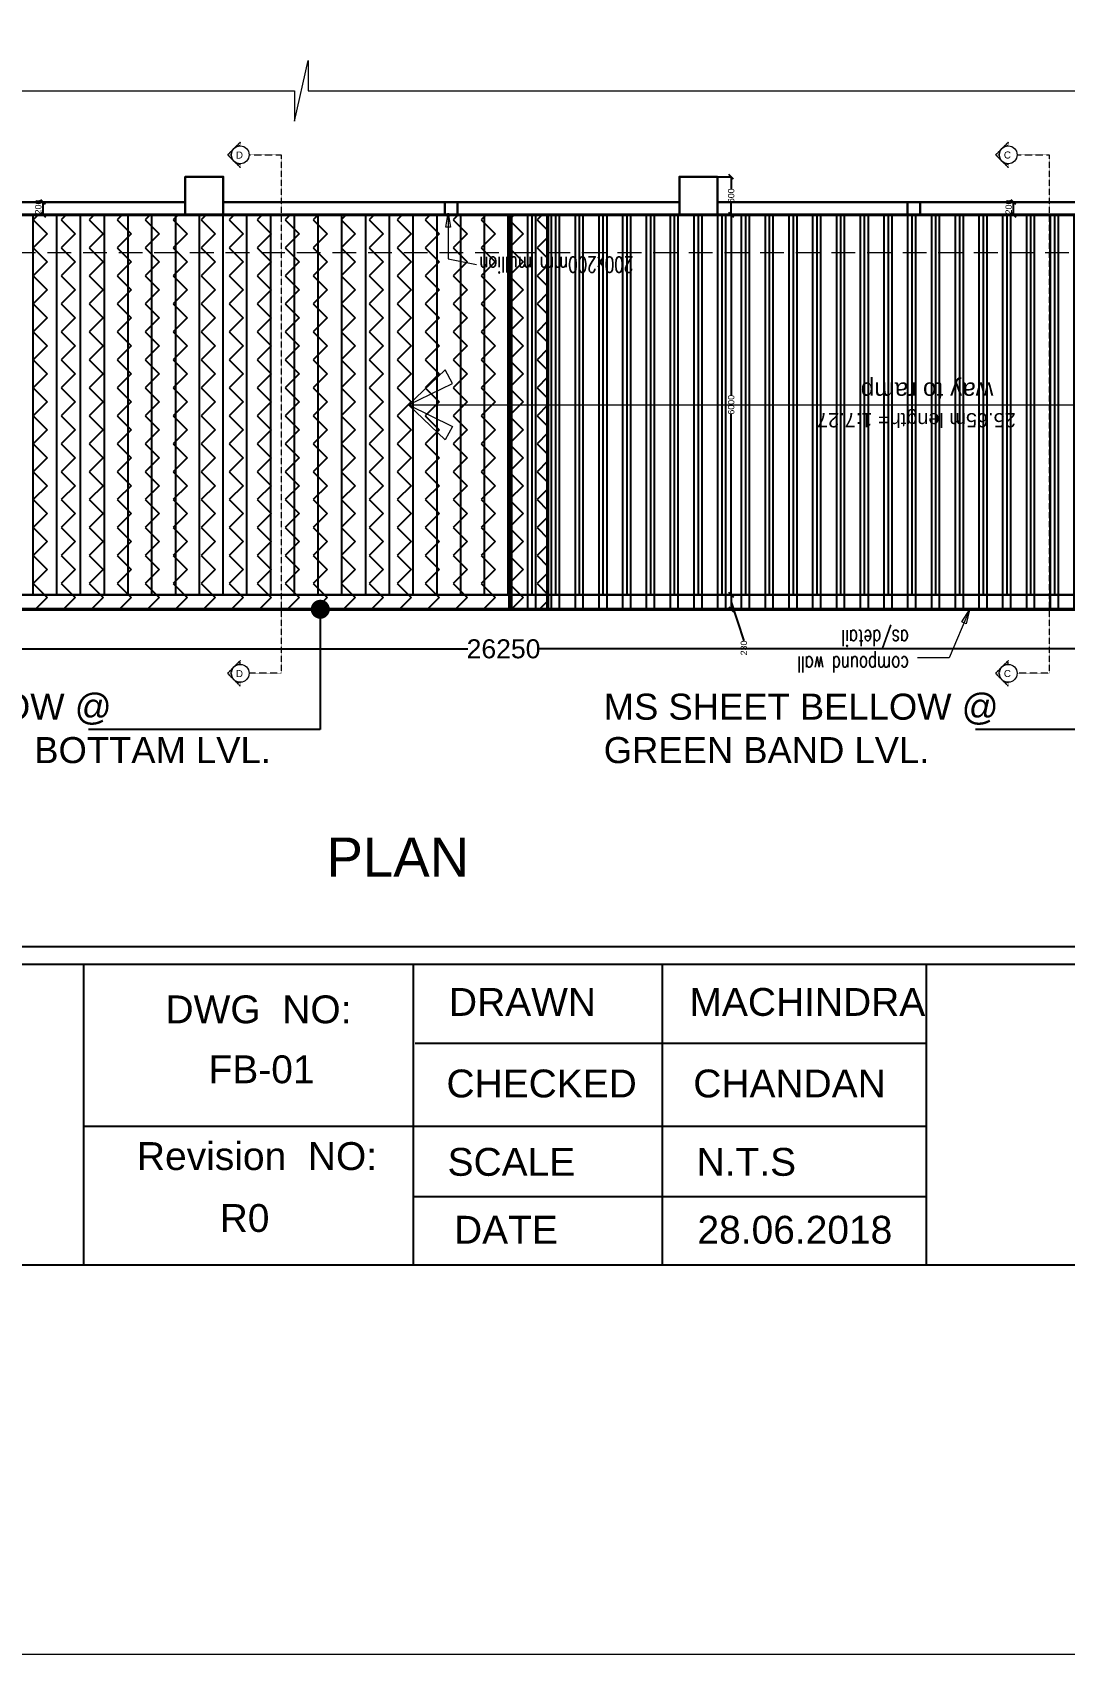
# Model space of a CAD drawing. Header units: inches. Extents: x 148614 to 294443, y 4730 to 138360.
# Drawn here: x 213536 to 229827, y 4730 to 30347 of the extents above; entities that cross this region are included whole.
import ezdxf

# ---------------------------------------------------------------- set-up
doc = ezdxf.new("R2010")
doc.units = ezdxf.units.IN
doc.header["$MEASUREMENT"] = 0
for name, pattern in [('( Hidden )', [0.375, 0.25, -0.125]), ('DASHED', [0.75, 0.5, -0.25]), ('HIDDEN2', [0.1875, 0.125, -0.0625])]:
    doc.linetypes.add(name, pattern=pattern)
doc.layers.get('DEFPOINTS').update_dxf_attribs({"color": 40, "lineweight": 15})
for name, color, linetype in [('aapl text', 1, 'Continuous'), ('ALL TEXT', 7, 'Continuous'), ('DEVELOPER', 10, 'Continuous'), ('DIM', 7, 'Continuous'), ('DIM 02 DMART', 8, 'Continuous'), ('title', 7, 'Continuous')]:
    doc.layers.add(name, color=color, linetype=linetype)
for name, color, linetype, lineweight in [('BEAM IN MS', 32, 'Continuous', 15), ('BUILDING  LINE', 46, 'Continuous', 0), ('Column', 32, 'Continuous', 30), ('description text', 34, 'Continuous', 15), ('DIAMENSION', 122, 'Continuous', 15), ('dotted gen.& dotted windows', 252, 'HIDDEN2', 15), ('mullion', 6, 'Continuous', 30), ('room text', 7, 'Continuous', 13), ('SDA_DIM', 8, 'Continuous', 0), ('wall cut', 7, 'Continuous', 30), ('wall ele', 7, 'Continuous', 15)]:
    doc.layers.add(name, color=color, linetype=linetype, lineweight=lineweight)
doc.styles.add('ARIAL', font='arial.ttf')
doc.styles.add('ARIAL-N', font='ARIALN.TTF')
doc.styles.add('dim detail', font='simplex.shx', dxfattribs={"width": 0.65})
doc.styles.add('dim inside', font='simplex.shx', dxfattribs={"width": 0.7, "height": 100})
doc.styles.add('room text', font='arial.ttf', dxfattribs={"height": 150})
doc.styles.get("Standard").update_dxf_attribs({"font": 'arial.ttf'})
doc.dimstyles.new('dim inside', dxfattribs={"dimtxt": 225, "dimasz": 180, "dimexe": 0, "dimexo": 0, "dimgap": 10, "dimtad": 0, "dimdec": 0, "dimzin": 0, "dimdsep": 46, "dimtxsty": 'dim detail', "dimblk": 'SMALL', "dimcen": 0.09, "dimse1": 1, "dimse2": 1, "dimclrd": 256, "dimclrt": 256, "dimadec": 0, "dimazin": 0, "dimtfac": 1, "dimtdec": 0, "dimtofl": 0, "dimtmove": 1, "dimatfit": 3, "dimldrblk": 'SMALL', "dimfxl": 1, "dimtolj": 1, "dimtzin": 0, "dimlwd": -1, "dimarcsym": 2})
doc.dimstyles.new('Dmart', dxfattribs={"dimtxt": 100, "dimasz": 75, "dimexe": 0.0625, "dimexo": 0.0625, "dimgap": 0.09, "dimtad": 0, "dimdec": 0, "dimzin": 0, "dimdsep": 46, "dimtxsty": 'ARIAL', "dimblk": 'OBLIQUE', "dimcen": 0.09, "dimclrt": 252, "dimadec": 0, "dimazin": 0, "dimtfac": 1, "dimtdec": 0, "dimtofl": 0, "dimtmove": 1, "dimatfit": 3, "dimldrblk": 'OBLIQUE', "dimfxl": 1, "dimtolj": 1, "dimtzin": 0, "dimarcsym": 0})

# ---------------------------------------------------------------- blocks, each defined once
blk = doc.blocks.new('_Oblique')
at = {"color": 0, "linetype": 'ByBlock', "lineweight": -2}
blk.add_line((-0.5, -0.5), (0.5, 0.5), dxfattribs=at)
blk = doc.blocks.new('*D338')
at = {"layer": 'DEFPOINTS', "color": 0}
for p in [(224347, 28067), (224347, 27467), (224565, 27467)]:
    blk.add_point(p, dxfattribs=at)
at = {"layer": 'DIM 02 DMART', "color": 0, "lineweight": -2}
for p, q in [((224347, 28067), (224565, 28067)), ((224565, 28067), (224565, 27878)), ((224347, 27467), (224565, 27467)), ((224565, 27467), (224565, 27657))]:
    blk.add_line(p, q, dxfattribs=at)
at = {"layer": 'DIM 02 DMART', "color": 0, "lineweight": -2, "xscale": 75, "yscale": 75, "zscale": 75}
for p, rotation in [((224565, 28067), 90), ((224565, 27467), 270)]:
    blk.add_blockref('_Oblique', p, dxfattribs=dict(at, rotation=rotation))
at = {"layer": 'DIM 02 DMART', "color": 252, "insert": (224565, 27767), "char_height": 100, "attachment_point": 5, "rotation": 90, "style": 'ARIAL'}
blk.add_mtext('\\A1;600', dxfattribs=at)
blk = doc.blocks.new('*D339')
at = {"layer": 'DEFPOINTS', "color": 0}
for p in [(224347, 27467), (224047, 21467), (224565, 21467)]:
    blk.add_point(p, dxfattribs=at)
at = {"layer": 'DIM 02 DMART', "color": 0, "lineweight": -2}
for p, q in [((224347, 27467), (224565, 27467)), ((224565, 27467), (224565, 24617)), ((224565, 21467), (224565, 24318)), ((224047, 21467), (224565, 21467))]:
    blk.add_line(p, q, dxfattribs=at)
at = {"layer": 'DIM 02 DMART', "color": 0, "lineweight": -2, "xscale": 75, "yscale": 75, "zscale": 75}
for p, rotation in [((224565, 27467), 90), ((224565, 21467), 270)]:
    blk.add_blockref('_Oblique', p, dxfattribs=dict(at, rotation=rotation))
at = {"layer": 'DIM 02 DMART', "color": 252, "insert": (224565, 24467), "char_height": 100, "attachment_point": 5, "rotation": 90, "style": 'ARIAL'}
blk.add_mtext('\\A1;6000', dxfattribs=at)
blk = doc.blocks.new('*D333')
at = {"layer": 'DEFPOINTS', "color": 0}
for p in [(224047, 21467), (224047, 21237), (224565, 21237)]:
    blk.add_point(p, dxfattribs=at)
at = {"layer": 'DIM 02 DMART', "color": 0, "lineweight": -2}
for p, q in [((224047, 21467), (224565, 21467)), ((224565, 21467), (224565, 21237)), ((224565, 21352), (224765, 20737)), ((224047, 21237), (224565, 21237)), ((224765, 20737), (224765, 20737))]:
    blk.add_line(p, q, dxfattribs=at)
at = {"layer": 'DIM 02 DMART', "color": 0, "lineweight": -2, "xscale": 75, "yscale": 75, "zscale": 75}
for p, rotation in [((224565, 21467), 90), ((224565, 21237), 270)]:
    blk.add_blockref('_Oblique', p, dxfattribs=dict(at, rotation=rotation))
at = {"layer": 'DIM 02 DMART', "color": 252, "insert": (224765, 20626), "char_height": 100, "attachment_point": 5, "rotation": 90, "style": 'ARIAL'}
blk.add_mtext('\\A1;230', dxfattribs=at)
blk = doc.blocks.new('*D345')
at = {"layer": 'DEFPOINTS', "color": 0}
for p in [(229021, 27667), (229997, 27667), (229997, 27467)]:
    blk.add_point(p, dxfattribs=at)
at = {"layer": 'DIM 02 DMART', "color": 0, "lineweight": -2}
for p, q in [((229997, 27667), (229021, 27667)), ((229021, 27467), (229021, 27667)), ((229997, 27467), (229021, 27467))]:
    blk.add_line(p, q, dxfattribs=at)
at = {"layer": 'DIM 02 DMART', "color": 0, "lineweight": -2, "xscale": 75, "yscale": 75, "zscale": 75}
for p, rotation in [((229021, 27667), 90), ((229021, 27467), 270)]:
    blk.add_blockref('_Oblique', p, dxfattribs=dict(at, rotation=rotation))
at = {"layer": 'DIM 02 DMART', "color": 252, "insert": (228946, 27590), "char_height": 100, "attachment_point": 5, "rotation": 90, "style": 'ARIAL'}
blk.add_mtext('\\A1;200', dxfattribs=at)
blk = doc.blocks.new('*D336')
at = {"layer": 'DEFPOINTS', "color": 0}
for p in [(213704, 27667), (214680, 27667), (214680, 27467)]:
    blk.add_point(p, dxfattribs=at)
at = {"layer": 'DIM 02 DMART', "color": 0, "lineweight": -2}
for p, q in [((214680, 27667), (213704, 27667)), ((213704, 27467), (213704, 27667)), ((214680, 27467), (213704, 27467))]:
    blk.add_line(p, q, dxfattribs=at)
at = {"layer": 'DIM 02 DMART', "color": 0, "lineweight": -2, "xscale": 75, "yscale": 75, "zscale": 75}
for p, rotation in [((213704, 27667), 90), ((213704, 27467), 270)]:
    blk.add_blockref('_Oblique', p, dxfattribs=dict(at, rotation=rotation))
at = {"layer": 'DIM 02 DMART', "color": 252, "insert": (213629, 27590), "char_height": 100, "attachment_point": 5, "rotation": 90, "style": 'ARIAL'}
blk.add_mtext('\\A1;200', dxfattribs=at)
blk = doc.blocks.new('*D337')
at = {"layer": 'DEFPOINTS', "color": 0}
for p in [(207847, 21237), (234097, 21237), (207847, 20611)]:
    blk.add_point(p, dxfattribs=at)
at = {"layer": 'DEVELOPER', "color": 0, "lineweight": -2}
for p, q in [((207847, 21237), (207847, 20611)), ((234097, 21237), (234097, 20611)), ((207847, 20611), (220406, 20611)), ((234097, 20611), (221539, 20611))]:
    blk.add_line(p, q, dxfattribs=at)
at = {"layer": 'DEVELOPER', "color": 0, "lineweight": -2, "xscale": 150, "yscale": 150, "zscale": 150, "rotation": 180}
blk.add_blockref('_Oblique', (207847, 20611), dxfattribs=at)
at = {"layer": 'DEVELOPER', "color": 0, "lineweight": -2, "xscale": 150, "yscale": 150, "zscale": 150}
blk.add_blockref('_Oblique', (234097, 20611), dxfattribs=at)
at = {"layer": 'DEVELOPER', "color": 252, "insert": (220972, 20611), "char_height": 300, "attachment_point": 5, "style": 'ARIAL'}
blk.add_mtext('\\A1;26250', dxfattribs=at)
blk = doc.blocks.new('DOT')
at = {"layer": 'DIM', "color": 0, "linetype": 'ByBlock'}
blk.add_line((-0.5, 0), (-1, 0), dxfattribs=at)
at = {"layer": 'DIM', "color": 0, "linetype": 'ByBlock', "const_width": 0.5}
blk.add_lwpolyline([(-0.25, 0, 1), (0.25, 0, 1)], format="xyb", close=True, dxfattribs=at)

msp = doc.modelspace()

# ---------------------------------------------------------------- hatches: boundary and pattern name
at = {"layer": 'aapl text'}
h = msp.add_hatch(dxfattribs=at)
h.set_pattern_fill('ANSI31', color=253, scale=3000, angle=225)
h.set_pattern_definition([(270, (780921.86, 86399.76), (375, 1e-10), [])])
h.paths.add_polyline_path([(233197.2, 21467.2), (208447.2, 21467.2), (208447.2, 27467.2), (233197.2, 27467.2)])
at = {"layer": 'DEVELOPER'}
h = msp.add_hatch(dxfattribs=at)
h.set_pattern_fill('ZIGZAG', color=256, scale=2500, angle=225, style=0)
h.set_pattern_definition([(225, (539480.3, 119090.3), (-6e-14, -441.94174), [312.5, -312.5]), (315, (539259.34, 118869.33), (441.94174, -1e-13), [312.5, -312.5])])
h.paths.add_polyline_path([(221668.4, 21237.2), (207847.2, 21237.2), (207847.2, 27467.2), (221668.4, 27467.2)])
h = msp.add_hatch(dxfattribs=at)
h.set_pattern_fill('ANSI32', color=256, scale=1000, angle=225, style=0)
h.set_pattern_definition([(270, (539480.3, 119090.3), (375, -9e-14), []), (270, (539355.3, 118965.3), (375, -9e-14), [])])
h.paths.add_polyline_path([(221068.4, 21237.2), (234097.2, 21237.2), (234097.2, 27467.2), (221068.4, 27467.2)])
at = {"layer": 'SDA_DIM', "linetype": '( Hidden )'}
h = msp.add_hatch(color=3, dxfattribs=at)
edge = h.paths.add_edge_path()
edge.add_line((216815.6, 28555.6), (216815.6, 28614.2))
edge.add_line((216815.6, 28614.2), (216615.6, 28414.2))
edge.add_line((216615.6, 28414.2), (216815.6, 28214.2))
edge.add_line((216815.6, 28214.2), (216815.6, 28272.8))
edge.add_arc((216815.6, 28414.2), 141.4, 90, 270, ccw=False)
h = msp.add_hatch(color=3, dxfattribs=at)
edge = h.paths.add_edge_path()
edge.add_line((228937.9, 28555.6), (228937.9, 28614.2))
edge.add_line((228937.9, 28614.2), (228737.9, 28414.2))
edge.add_line((228737.9, 28414.2), (228937.9, 28214.2))
edge.add_line((228937.9, 28214.2), (228937.9, 28272.8))
edge.add_arc((228937.9, 28414.2), 141.4, 90, 270, ccw=False)
h = msp.add_hatch(color=3, dxfattribs=at)
edge = h.paths.add_edge_path()
edge.add_line((216815.6, 20367.7), (216815.6, 20426.3))
edge.add_line((216815.6, 20426.3), (216615.6, 20226.2))
edge.add_line((216615.6, 20226.2), (216815.6, 20026.2))
edge.add_line((216815.6, 20026.2), (216815.6, 20084.8))
edge.add_arc((216815.6, 20226.2), 141.4, 90, 270, ccw=False)
h = msp.add_hatch(color=3, dxfattribs=at)
edge = h.paths.add_edge_path()
edge.add_line((228937.9, 20367.7), (228937.9, 20426.3))
edge.add_line((228937.9, 20426.3), (228737.9, 20226.2))
edge.add_line((228737.9, 20226.2), (228937.9, 20026.2))
edge.add_line((228937.9, 20026.2), (228937.9, 20084.8))
edge.add_arc((228937.9, 20226.2), 141.4, 90, 270, ccw=False)

# ---------------------------------------------------------------- linework, layer by layer
at = {"layer": 'BEAM IN MS'}
msp.add_lwpolyline([(148614, 60177.2), (294442.9, 60177.2), (294442.9, 4730.5), (148614, 4730.5)], close=True, dxfattribs=at)
at = {"layer": 'BUILDING  LINE'}
msp.add_lwpolyline([(233797.2, 29425.8), (233797.2, 27467.2), (200897.2, 27467.2), (200612.7, 29425.8)], dxfattribs=at)
at = {"layer": 'Column', "ltscale": 20}
for points in [[(215947.2, 27467.2), (216547.2, 27467.2), (216547.2, 28067.2), (215947.2, 28067.2)], [(223747.2, 27467.2), (224347.2, 27467.2), (224347.2, 28067.2), (223747.2, 28067.2)]]:
    msp.add_lwpolyline(points, close=True, dxfattribs=at)
at = {"layer": 'DEVELOPER', "const_width": 50}
for points in [[(221668.4, 21237.2), (207847.2, 21237.2), (207847.2, 27467.2), (221668.4, 27467.2)], [(221068.4, 21237.2), (234097.2, 21237.2), (234097.2, 27467.2), (221068.4, 27467.2)]]:
    msp.add_lwpolyline(points, close=True, dxfattribs=at)
at = {"layer": 'DIAMENSION', "color": 3}
msp.add_lwpolyline([(192500.5, 29425.8), (217670.4, 29425.8), (217670.4, 28945), (217890.7, 29904.3), (217890.7, 29425.8), (247604.2, 29425.8)], dxfattribs=at)
at = {"layer": 'DIM 02 DMART'}
for points in [[(191664, 15633.1), (249499.7, 15633.1), (249499.7, 52714), (191664, 52714)], [(193020.9, 50628.8), (248102.5, 50628.8), (248102.5, 15904.2), (193020.9, 15904.2)], [(191664, 15633.1), (249499.7, 15633.1), (249499.7, 10879.4), (191664, 10879.4)]]:
    msp.add_lwpolyline(points, close=True, dxfattribs=at)
at = {"layer": 'dotted gen.& dotted windows', "linetype": '( Hidden )', "ltscale": 1500}
msp.add_lwpolyline([(234397.2, 29425.8), (234397.2, 26867.2), (200378.1, 26867.2), (200006.4, 29425.8)], dxfattribs=at)
at = {"layer": 'mullion'}
for points in [[(220047.2, 27467.2), (220247.2, 27467.2), (220247.2, 27667.2), (220047.2, 27667.2)], [(227347.2, 27467.2), (227547.2, 27467.2), (227547.2, 27667.2), (227347.2, 27667.2)]]:
    msp.add_lwpolyline(points, close=True, dxfattribs=at)
at = {"layer": 'SDA_DIM', "color": 3, "linetype": '( Hidden )'}
for points in [[(216815.6, 28555.6), (216815.6, 28614.2), (216615.6, 28414.2), (216815.6, 28214.2), (216815.6, 28272.8, -1)], [(228937.9, 28555.6), (228937.9, 28614.2), (228737.9, 28414.2), (228937.9, 28214.2), (228937.9, 28272.8, -1)], [(216815.6, 20367.7), (216815.6, 20426.3), (216615.6, 20226.2), (216815.6, 20026.2), (216815.6, 20084.8, -1)], [(228937.9, 20367.7), (228937.9, 20426.3), (228737.9, 20226.2), (228937.9, 20026.2), (228937.9, 20084.8, -1)]]:
    msp.add_lwpolyline(points, format="xyb", close=True, dxfattribs=at)
for points in [[(216957, 28414.2), (217460.3, 28414.2), (217460.3, 20226.5), (216957, 20226.5)], [(229079.3, 28414.2), (229582.6, 28414.2), (229582.6, 20226.5), (229079.3, 20226.5)]]:
    msp.add_lwpolyline(points, dxfattribs=at)
at = {"layer": 'SDA_DIM', "color": 3, "linetype": 'Continuous'}
for centre in [(216815.6, 28414.2), (228937.9, 28414.2), (216815.6, 20226.2), (228937.9, 20226.2)]:
    msp.add_circle(centre, 141.4, dxfattribs=at)
at = {"layer": 'title'}
for p, q in [((214344, 15633.1), (214344, 10879.4)), ((219545.2, 15633.1), (219545.2, 10879.4)), ((223475.3, 15633.1), (223475.3, 10879.4)), ((227645.3, 15633.1), (227645.3, 10879.4)), ((219578.1, 14386.4), (227645.3, 14386.4)), ((214344, 13076.6), (227645.3, 13076.6)), ((219545.2, 11963), (227645.3, 11963))]:
    msp.add_line(p, q, dxfattribs=at)
at = {"layer": 'wall cut'}
for p, q in [((215947.2, 27667.2), (208747.2, 27667.2)), ((223747.2, 27667.2), (216547.2, 27667.2)), ((232647.2, 27667.2), (224347.2, 27667.2)), ((215947.2, 27467.2), (208747.2, 27467.2)), ((223747.2, 27467.2), (216547.2, 27467.2)), ((233197.2, 27467.2), (224347.2, 27467.2))]:
    msp.add_line(p, q, dxfattribs=at)
for points in [[(195706, 21467.2), (239797.2, 21467.2), (239797.2, 29425.8)], [(195507, 21237.2), (240027.2, 21237.2)]]:
    msp.add_lwpolyline(points, dxfattribs=at)
at = {"layer": 'wall ele'}
for points in [[(219469.3, 24464.3), (220165.8, 24804.9), (220050.8, 25017.6), (219469.3, 24464.3)], [(219469.3, 24464.3), (234216.7, 24464.3)], [(219469.3, 24464.3), (220165.8, 24123.6), (220050.8, 23911), (219469.3, 24464.3)]]:
    msp.add_lwpolyline(points, dxfattribs=at)

# ---------------------------------------------------------------- texts
at = {"layer": 'ALL TEXT', "color": 7, "linetype": 'DASHED', "ltscale": 0.9, "attachment_point": 1, "style": 'ARIAL'}
for s, insert, char_height, width in [('DWG  NO:', (215636, 15139.4), 439.86, 3714.449), ('DRAWN', (220110.7, 15256.5), 439.86, 3714.449), ('MACHINDRA', (223907.7, 15256.5), 439.86, 3714.449), ('FB-01', (216315.5, 14192.4), 439.86, 3714.449), ('CHECKED', (220071.1, 13968.6), 439.86, 2201.893), ('CHANDAN', (223967.2, 13968.6), 439.86, 2201.893), ('Revision  NO:', (215185.6, 12822.4), 439.862, 5078.497), ('SCALE', (220089.1, 12730.8), 439.86, 2201.893), ('N.T.S', (224019.5, 12730.8), 439.86, 2201.893), ('R0', (216491.7, 11844.1), 439.86, 5078.497), ('DATE', (220190.7, 11658.9), 439.86, 2201.893), ('28.06.2018', (224033, 11658.9), 439.86, 2201.893)]:
    msp.add_mtext(s, dxfattribs=dict(at, insert=insert, char_height=char_height, width=width))
at = {"layer": 'description text', "char_height": 250, "attachment_point": 1, "rotation": 180, "style": 'dim inside'}
for s, insert, width in [('\\A1;\\pxqr;200x200mm mullion ', (224882.8, 26554.6), 4293.194), ('compound wall\\Pas/detail', (227369.1, 20240.4), 2969.259)]:
    msp.add_mtext(s, dxfattribs=dict(at, insert=insert, width=width))
at = {"layer": 'DEVELOPER', "ltscale": 0.5, "attachment_point": 1, "rotation": 360, "style": 'ARIAL-N'}
for s, insert, char_height, width in [('{\\fArial|b0|i0|c0|p34;MS SHEET BELLOW @ \\PFIRST FLR. BEAM BOTTAM LVL.}', (208553.1, 19904.9), 411.264, 9161.975), ('{\\fArial|b0|i0|c0|p34;MS SHEET BELLOW @ \\PGREEN BAND LVL.}', (222553.3, 19904.9), 411.264, 9161.975), ('{\\fArial|b0|i0|c0|p34;PLAN}', (218177.6, 17632.4), 616.896, 13742.962)]:
    msp.add_mtext(s, dxfattribs=dict(at, insert=insert, char_height=char_height, width=width))
at = {"layer": 'room text', "width": 19110.875, "attachment_point": 7, "rotation": 180, "style": 'room text'}
for s, insert, char_height in [('way to ramp', (228703.4, 24903), 275), ('25.65m length= 1:7.27', (229057.3, 24403), 225)]:
    msp.add_mtext(s, dxfattribs=dict(at, insert=insert, char_height=char_height))
at = {"layer": 'SDA_DIM', "color": 3, "linetype": '( Hidden )', "char_height": 111.3, "attachment_point": 9}
for s, insert in [('D', (216859.5, 28354.1)), ('C', (228981.8, 28354.1)), ('D', (216859.5, 20166.1)), ('C', (228981.8, 20166.1))]:
    msp.add_mtext_dynamic_manual_height_columns(s, width=0.234, gutter_width=1, heights=[0], dxfattribs=dict(at, insert=insert))

# ---------------------------------------------------------------- dimensions: what is measured, and where the dimension line sits
at = {"layer": 'DEVELOPER'}
dim = msp.add_linear_dim(base=(207847.2, 20611.5), p1=(234097.2, 21237.2), p2=(207847.2, 21237.2), angle=180, dimstyle='Dmart', override={"dimtxt": 300, "dimasz": 150}, dxfattribs=at)
dim.commit()
dim.dimension.update_dxf_attribs({"geometry": '*D337', "text_midpoint": (220972.2, 20611.5)})
at = {"layer": 'DIM 02 DMART'}
for base, p1, p2, picture, middle in [((224565.1, 27467.2), (224347.2, 28067.2), (224347.2, 27467.2), '*D338', (224565.1, 27767.2)), ((213703.8, 27667.2), (214680.3, 27467.2), (214680.3, 27667.2), '*D336', (213628.8, 27590)), ((229020.7, 27667.2), (229997.2, 27467.2), (229997.2, 27667.2), '*D345', (228945.7, 27590)), ((224565.1, 21467.2), (224347.2, 27467.2), (224047.2, 21467.2), '*D339', (224565.1, 24467.2))]:
    dim = msp.add_linear_dim(base=base, p1=p1, p2=p2, angle=270, dimstyle='Dmart', dxfattribs=at)
    dim.commit()
    dim.dimension.update_dxf_attribs({"geometry": picture, "text_midpoint": middle})
dim = msp.add_linear_dim(base=(224565.1, 21237.2), p1=(224047.2, 21467.2), p2=(224047.2, 21237.2), angle=270, dimstyle='Dmart', dxfattribs=at)
dim.commit()
dim.dimension.update_dxf_attribs({"geometry": '*D333', "text_midpoint": (224765.1, 20736.7), "dimtype": 160})

# ---------------------------------------------------------------- leaders
at = {"layer": 'description text'}
for points, override in [([(220100.2, 27494), (220100.2, 26771), (220546.5, 26680.9)], {"dimasz": 225, "dimldrblk": 'ClosedBlank', "dimfxl": 100, "dimfxlon": 1}), ([(228328, 21230.1), (228005.2, 20471.7), (227507.3, 20471.7)], {"dimasz": 225, "dimldrblk": 'ClosedBlank', "dimfxl": 50})]:
    msp.add_leader(points, dimstyle='dim inside', override=override, dxfattribs=at)
at = {"layer": 'DEVELOPER'}
for points in [[(218079.5, 21237.2), (218079.5, 19337.1), (214420.1, 19337.1)], [(232079.8, 21237.2), (232079.8, 19337.1), (228420.4, 19337.1)]]:
    msp.add_leader(points, dimstyle='Dmart', override={"dimasz": 300, "dimldrblk": 'Dot'}, dxfattribs=at)

doc.saveas('drawing.dxf')
